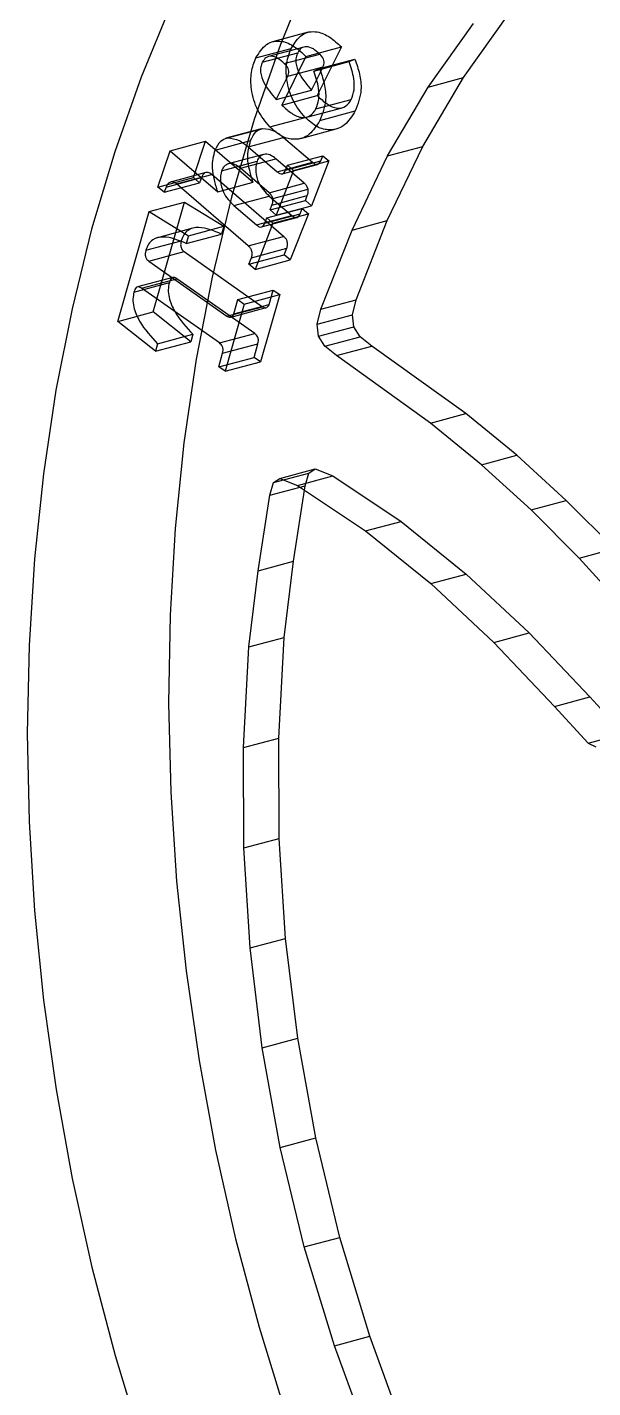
# Model space of a CAD drawing. Header units: inches. Extents: x 0 to 16.3, y 0 to 11.5.
# Drawn here: x 11.155 to 11.701, y 5.904 to 7.219 of the extents above; entities that cross this region are included whole.
import ezdxf

# ---------------------------------------------------------------- set-up
doc = ezdxf.new("R2010")
doc.units = ezdxf.units.IN
doc.header["$MEASUREMENT"] = 0

msp = doc.modelspace()

# ---------------------------------------------------------------- linework, layer by layer
at = {"color": 7, "linetype": 'Continuous', "lineweight": 25}
for p, q in [((11.542, 7.1611), (11.5859, 7.2225)), ((11.5761, 7.1703), (11.62, 7.2317)), ((11.426, 7.2141), (11.3918, 7.2049)), ((11.3757, 7.1892), (11.4098, 7.1984)), ((11.422, 7.1997), (11.3879, 7.1905)), ((11.424, 7.1907), (11.4582, 7.1999)), ((11.4582, 7.1999), (11.4349, 7.1528)), ((11.3818, 7.185), (11.416, 7.1942)), ((11.424, 7.1907), (11.4007, 7.1436)), ((11.4031, 7.1837), (11.4373, 7.1928)), ((11.4317, 7.1765), (11.4658, 7.1857)), ((11.437, 7.179), (11.4711, 7.1881)), ((11.4658, 7.1857), (11.4711, 7.1881)), ((11.3953, 7.1491), (11.4064, 7.1715)), ((11.4064, 7.1715), (11.4406, 7.1807)), ((11.4295, 7.1582), (11.4406, 7.1807)), ((11.4317, 7.1765), (11.437, 7.179)), ((11.5371, 7.1036), (11.5761, 7.1703)), ((11.542, 7.1611), (11.5761, 7.1703)), ((11.3953, 7.1491), (11.4295, 7.1582)), ((11.5029, 7.0944), (11.542, 7.1611)), ((11.4007, 7.1436), (11.4349, 7.1528)), ((11.4337, 7.1399), (11.4678, 7.1491)), ((11.3891, 7.1225), (11.4233, 7.1316)), ((11.4249, 7.132), (11.4591, 7.1411)), ((11.4375, 7.1288), (11.4716, 7.138)), ((11.3807, 7.1207), (11.3465, 7.1115)), ((11.3481, 7.1119), (11.3822, 7.121)), ((11.419, 7.1113), (11.4532, 7.1205)), ((11.2928, 7.0994), (11.327, 7.1086)), ((11.3152, 7.0735), (11.327, 7.1086)), ((11.327, 7.1086), (11.3729, 7.069)), ((11.3363, 7.1001), (11.3705, 7.1093)), ((11.3681, 7.1033), (11.4022, 7.1124)), ((11.3681, 7.1033), (11.3961, 7.0791)), ((11.4022, 7.1124), (11.4303, 7.0883)), ((11.5026, 7.0319), (11.5371, 7.1036)), ((11.5029, 7.0944), (11.5371, 7.1036)), ((11.281, 7.0643), (11.2928, 7.0994)), ((11.2928, 7.0994), (11.3388, 7.0599)), ((11.3831, 7.0959), (11.3489, 7.0867)), ((11.3607, 7.0826), (11.3949, 7.0918)), ((11.4224, 7.0681), (11.3949, 7.0918)), ((11.4061, 7.0856), (11.4403, 7.0947)), ((11.4384, 7.0897), (11.4403, 7.0947)), ((11.4403, 7.0947), (11.4462, 7.0897)), ((11.4685, 7.0227), (11.5029, 7.0944)), ((11.3274, 7.0784), (11.2932, 7.0692)), ((11.3425, 7.0802), (11.3767, 7.0894)), ((11.3883, 7.0589), (11.3607, 7.0826)), ((11.412, 7.0805), (11.3951, 7.0372)), ((11.3961, 7.0791), (11.4303, 7.0883)), ((11.4011, 7.0771), (11.4353, 7.0863)), ((11.4042, 7.0806), (11.4384, 7.0897)), ((11.4042, 7.0806), (11.4061, 7.0856)), ((11.4061, 7.0856), (11.412, 7.0805)), ((11.412, 7.0805), (11.4462, 7.0897)), ((11.4462, 7.0897), (11.4293, 7.0463)), ((11.281, 7.0643), (11.3152, 7.0735)), ((11.2869, 7.0593), (11.281, 7.0643)), ((11.2869, 7.0593), (11.3211, 7.0684)), ((11.2889, 7.0644), (11.2869, 7.0593)), ((11.2889, 7.0644), (11.3231, 7.0736)), ((11.2988, 7.0674), (11.3329, 7.0766)), ((11.3683, 7.0076), (11.2988, 7.0674)), ((11.3211, 7.0684), (11.3152, 7.0735)), ((11.3231, 7.0736), (11.3211, 7.0684)), ((11.4024, 7.0167), (11.3329, 7.0766)), ((11.3388, 7.0599), (11.3729, 7.069)), ((11.3883, 7.0589), (11.4224, 7.0681)), ((11.3542, 7.0466), (11.3884, 7.0557)), ((11.3884, 7.0557), (11.4103, 7.0369)), ((11.3893, 7.0422), (11.4234, 7.0514)), ((11.3911, 7.0469), (11.4252, 7.0561)), ((11.392, 7.0533), (11.4261, 7.0624)), ((11.4234, 7.0514), (11.4252, 7.0561)), ((11.4293, 7.0463), (11.4234, 7.0514)), ((11.2422, 6.9344), (11.2725, 7.0407)), ((11.2725, 7.0407), (11.3066, 7.0499)), ((11.2725, 7.0407), (11.3104, 7.0172)), ((11.2763, 6.9436), (11.3066, 7.0499)), ((11.3066, 7.0499), (11.3446, 7.0264)), ((11.3542, 7.0466), (11.3761, 7.0277)), ((11.3842, 7.0293), (11.4184, 7.0384)), ((11.3862, 7.0345), (11.4204, 7.0436)), ((11.3893, 7.0422), (11.3911, 7.0469)), ((11.3951, 7.0372), (11.3893, 7.0422)), ((11.3921, 7.0294), (11.4263, 7.0386)), ((11.3951, 7.0372), (11.4293, 7.0463)), ((11.4263, 7.0386), (11.4089, 6.9939)), ((11.4184, 7.0384), (11.4204, 7.0436)), ((11.4204, 7.0436), (11.4263, 7.0386)), ((11.3145, 7.0246), (11.2804, 7.0154)), ((11.3104, 7.0172), (11.3446, 7.0264)), ((11.3446, 7.0264), (11.3424, 7.0189)), ((11.3921, 7.0294), (11.3748, 6.9848)), ((11.3761, 7.0277), (11.4103, 7.0369)), ((11.3811, 7.0258), (11.4153, 7.0349)), ((11.3842, 7.0293), (11.3862, 7.0345)), ((11.3862, 7.0345), (11.3921, 7.0294)), ((11.4685, 7.0227), (11.5026, 7.0319)), ((11.4725, 6.9555), (11.5026, 7.0319)), ((11.2694, 7.0033), (11.3035, 7.0124)), ((11.3083, 7.0098), (11.3424, 7.0189)), ((11.3104, 7.0172), (11.3083, 7.0098)), ((11.3683, 7.0076), (11.4024, 7.0167)), ((11.4384, 6.9464), (11.4685, 7.0227)), ((11.2721, 6.9928), (11.3062, 7.002)), ((11.3062, 7.002), (11.3819, 6.9487)), ((11.3689, 6.9899), (11.403, 6.999)), ((11.3713, 6.9961), (11.4055, 7.0052)), ((11.403, 6.999), (11.4055, 7.0052)), ((11.4089, 6.9939), (11.403, 6.999)), ((11.2721, 6.9928), (11.3477, 6.9396)), ((11.3689, 6.9899), (11.3713, 6.9961)), ((11.3748, 6.9848), (11.3689, 6.9899)), ((11.3748, 6.9848), (11.4089, 6.9939)), ((11.2578, 6.9629), (11.292, 6.9721)), ((11.2954, 6.977), (11.2612, 6.9678)), ((11.2651, 6.9666), (11.2992, 6.9758)), ((11.3745, 6.9228), (11.2992, 6.9758)), ((11.3404, 6.9137), (11.2651, 6.9666)), ((11.3583, 6.9556), (11.3924, 6.9647)), ((11.3644, 6.9513), (11.3986, 6.9604)), ((11.3986, 6.9604), (11.3801, 6.8954)), ((11.3885, 6.9509), (11.3924, 6.9647)), ((11.3924, 6.9647), (11.3986, 6.9604)), ((11.3644, 6.9513), (11.3459, 6.8863)), ((11.3477, 6.9396), (11.3819, 6.9487)), ((11.3516, 6.9386), (11.3857, 6.9478)), ((11.3543, 6.9418), (11.3583, 6.9556)), ((11.3543, 6.9418), (11.3885, 6.9509)), ((11.3583, 6.9556), (11.3644, 6.9513)), ((11.4348, 6.9318), (11.4384, 6.9464)), ((11.4384, 6.9464), (11.4725, 6.9555)), ((11.469, 6.9409), (11.4725, 6.9555)), ((11.2422, 6.9344), (11.2763, 6.9436)), ((11.2786, 6.9056), (11.2422, 6.9344)), ((11.3127, 6.9148), (11.2763, 6.9436)), ((11.4348, 6.9318), (11.469, 6.9409)), ((11.4702, 6.9293), (11.469, 6.9409)), ((11.2807, 6.9129), (11.3148, 6.922)), ((11.3148, 6.922), (11.3127, 6.9148)), ((11.3404, 6.9137), (11.3745, 6.9228)), ((11.4361, 6.9202), (11.4348, 6.9318)), ((11.4361, 6.9202), (11.4702, 6.9293)), ((11.4423, 6.9104), (11.4361, 6.9202)), ((11.4423, 6.9104), (11.4764, 6.9196)), ((11.4764, 6.9196), (11.4702, 6.9293)), ((11.4877, 6.9107), (11.4764, 6.9196)), ((11.2786, 6.9056), (11.3127, 6.9148)), ((11.2807, 6.9129), (11.2786, 6.9056)), ((11.3435, 6.9037), (11.3776, 6.9129)), ((11.3739, 6.8997), (11.3776, 6.9129)), ((11.4535, 6.9015), (11.4423, 6.9104)), ((11.4535, 6.9015), (11.4877, 6.9107)), ((11.5784, 6.8453), (11.4877, 6.9107)), ((11.3397, 6.8906), (11.3435, 6.9037)), ((11.3397, 6.8906), (11.3739, 6.8997)), ((11.3459, 6.8863), (11.3801, 6.8954)), ((11.3801, 6.8954), (11.3739, 6.8997)), ((11.5443, 6.8362), (11.4535, 6.9015)), ((11.3459, 6.8863), (11.3397, 6.8906)), ((11.5443, 6.8362), (11.5784, 6.8453)), ((11.6278, 6.8051), (11.5784, 6.8453)), ((11.5936, 6.7959), (11.5443, 6.8362)), ((11.5936, 6.7959), (11.6278, 6.8051)), ((11.6756, 6.7615), (11.6278, 6.8051)), ((11.3927, 6.7787), (11.4268, 6.7878)), ((11.3987, 6.7827), (11.4329, 6.7918)), ((11.4231, 6.7756), (11.4268, 6.7878)), ((11.4268, 6.7878), (11.4329, 6.7918)), ((11.4329, 6.7918), (11.4501, 6.7851)), ((11.6415, 6.7524), (11.5936, 6.7959)), ((11.389, 6.7664), (11.3927, 6.7787)), ((11.389, 6.7664), (11.4231, 6.7756)), ((11.3927, 6.7787), (11.3987, 6.7827)), ((11.3987, 6.7827), (11.4159, 6.7759)), ((11.4119, 6.7026), (11.4231, 6.7756)), ((11.4159, 6.7759), (11.4501, 6.7851)), ((11.4159, 6.7759), (11.4817, 6.732)), ((11.4501, 6.7851), (11.5159, 6.7412)), ((11.3778, 6.6935), (11.389, 6.7664)), ((11.6415, 6.7524), (11.6756, 6.7615)), ((11.7221, 6.7148), (11.6756, 6.7615)), ((11.6879, 6.7057), (11.6415, 6.7524)), ((11.4817, 6.732), (11.5159, 6.7412)), ((11.5159, 6.7412), (11.5789, 6.6902)), ((11.4817, 6.732), (11.5448, 6.6811)), ((11.6879, 6.7057), (11.7221, 6.7148)), ((11.3778, 6.6935), (11.4119, 6.7026)), ((11.4028, 6.6289), (11.4119, 6.7026)), ((11.733, 6.656), (11.6879, 6.7057)), ((11.3687, 6.6198), (11.3778, 6.6935)), ((11.5448, 6.6811), (11.5789, 6.6902)), ((11.5789, 6.6902), (11.6396, 6.6333)), ((11.5448, 6.6811), (11.6054, 6.6241)), ((11.6054, 6.6241), (11.6396, 6.6333)), ((11.6396, 6.6333), (11.6983, 6.5714)), ((11.3636, 6.5226), (11.3687, 6.6198)), ((11.3687, 6.6198), (11.4028, 6.6289)), ((11.3977, 6.5317), (11.4028, 6.6289)), ((11.6054, 6.6241), (11.6642, 6.5622)), ((11.6642, 6.5622), (11.6983, 6.5714)), ((11.6983, 6.5714), (11.7308, 6.5359)), ((11.6642, 6.5622), (11.6967, 6.5267)), ((11.3636, 6.5226), (11.3977, 6.5317)), ((11.3982, 6.4347), (11.3977, 6.5317)), ((11.6967, 6.5267), (11.7308, 6.5359)), ((11.6967, 6.5267), (11.704, 6.5233)), ((11.3641, 6.4256), (11.3636, 6.5226)), ((11.3641, 6.4256), (11.3982, 6.4347)), ((11.4043, 6.3379), (11.3982, 6.4347)), ((11.3701, 6.3288), (11.3641, 6.4256)), ((11.3701, 6.3288), (11.4043, 6.3379)), ((11.3818, 6.2322), (11.3701, 6.3288)), ((11.416, 6.2414), (11.4043, 6.3379)), ((11.3818, 6.2322), (11.416, 6.2414)), ((11.4334, 6.1451), (11.416, 6.2414)), ((11.3992, 6.1359), (11.3818, 6.2322)), ((11.3992, 6.1359), (11.4334, 6.1451)), ((11.4566, 6.049), (11.4334, 6.1451)), ((11.4224, 6.0399), (11.3992, 6.1359)), ((11.4224, 6.0399), (11.4566, 6.049)), ((11.4515, 5.9442), (11.4224, 6.0399)), ((11.4856, 5.9533), (11.4566, 6.049)), ((11.4515, 5.9442), (11.4856, 5.9533)), ((11.5205, 5.8579), (11.4856, 5.9533)), ((11.4864, 5.8488), (11.4515, 5.9442))]:
    msp.add_line(p, q, dxfattribs=at)
at = {"color": 7, "linetype": 'Continuous', "lineweight": 25, "flags": 128}
for points in [[(11.4279, 7.2722), (11.3994, 7.2023), (11.3741, 7.1298), (11.352, 7.0547), (11.3333, 6.9774), (11.3179, 6.8981), (11.306, 6.817), (11.2976, 6.7343), (11.2927, 6.6504), (11.2913, 6.5654), (11.2934, 6.4795), (11.299, 6.3932), (11.3081, 6.3065), (11.3207, 6.2199), (11.3367, 6.1334), (11.356, 6.0475), (11.3787, 5.9623), (11.4047, 5.8781)], [(11.2933, 7.2401), (11.2647, 7.1706), (11.2392, 7.0984), (11.2169, 7.0238), (11.198, 6.9468), (11.1824, 6.8679), (11.1703, 6.7871), (11.1616, 6.7048), (11.1564, 6.6212), (11.1547, 6.5365), (11.1564, 6.4509), (11.1617, 6.3648), (11.1704, 6.2784), (11.1826, 6.192), (11.1982, 6.1058), (11.2172, 6.02), (11.2395, 5.9349), (11.265, 5.8508)]]:
    msp.add_lwpolyline(points, dxfattribs=at)
at = {"color": 7, "linetype": 'Continuous', "lineweight": 25}
for points, knots in [([(11.4098, 7.1984), (11.4129, 7.2034), (11.419, 7.2133), (11.4338, 7.216), (11.4472, 7.2099), (11.4545, 7.2032), (11.4582, 7.1999)], [0, 0, 0, 0, 0.279861, 0.558241, 0.778721, 1, 1, 1, 1]), ([(11.3757, 7.1892), (11.3787, 7.1942), (11.3849, 7.2042), (11.3996, 7.2069), (11.4131, 7.2008), (11.4204, 7.1941), (11.424, 7.1907)], [0, 0, 0, 0, 0.279861, 0.5582407, 0.7787214, 1, 1, 1, 1]), ([(11.4233, 7.1316), (11.419, 7.1367), (11.4106, 7.1469), (11.405, 7.1667), (11.4045, 7.1848), (11.4081, 7.1939), (11.4098, 7.1984)], [0, 0, 0, 0, 0.2798992, 0.5594739, 0.7796731, 1, 1, 1, 1]), ([(11.4373, 7.1928), (11.4353, 7.1947), (11.4313, 7.1984), (11.4249, 7.2006), (11.4192, 7.1991), (11.417, 7.1958), (11.416, 7.1942)], [0, 0, 0, 0, 0.280861, 0.560114, 0.780089, 1, 1, 1, 1]), ([(11.3891, 7.1225), (11.3849, 7.1276), (11.3764, 7.1378), (11.3708, 7.1575), (11.3704, 7.1757), (11.3739, 7.1847), (11.3757, 7.1892)], [0, 0, 0, 0, 0.279899, 0.559474, 0.779673, 1, 1, 1, 1]), ([(11.3818, 7.185), (11.3812, 7.1836), (11.3801, 7.1807), (11.3799, 7.1737), (11.3844, 7.1615), (11.391, 7.1541), (11.3953, 7.1491)], [0, 0, 0, 0, 0.125391, 0.250487, 0.499302, 1, 1, 1, 1]), ([(11.4031, 7.1837), (11.4011, 7.1855), (11.3971, 7.1892), (11.3907, 7.1914), (11.385, 7.19), (11.3829, 7.1867), (11.3818, 7.185)], [0, 0, 0, 0, 0.280861, 0.560114, 0.780089, 1, 1, 1, 1]), ([(11.4064, 7.1715), (11.4067, 7.1722), (11.4073, 7.1737), (11.4077, 7.1763), (11.4065, 7.1802), (11.4045, 7.1822), (11.4031, 7.1837)], [0, 0, 0, 0, 0.187611, 0.374237, 0.560116, 1, 1, 1, 1]), ([(11.416, 7.1942), (11.4154, 7.1927), (11.4142, 7.1899), (11.4141, 7.1828), (11.4186, 7.1706), (11.4251, 7.1632), (11.4295, 7.1582)], [0, 0, 0, 0, 0.125391, 0.250487, 0.499302, 1, 1, 1, 1]), ([(11.4406, 7.1807), (11.4409, 7.1814), (11.4415, 7.1828), (11.4418, 7.1854), (11.4406, 7.1894), (11.4387, 7.1914), (11.4373, 7.1928)], [0, 0, 0, 0, 0.1876106, 0.3742367, 0.5601156, 1, 1, 1, 1]), ([(11.4678, 7.1491), (11.4689, 7.1521), (11.4711, 7.1581), (11.4705, 7.1712), (11.4676, 7.1802), (11.4658, 7.1857)], [0, 0, 0, 0, 0.279576, 0.559398, 1, 1, 1, 1]), ([(11.4711, 7.1881), (11.4729, 7.1834), (11.4763, 7.1738), (11.4783, 7.1553), (11.4742, 7.1445), (11.4716, 7.138)], [0, 0, 0, 0, 0.281151, 0.561323, 1, 1, 1, 1]), ([(11.4337, 7.1399), (11.4348, 7.1429), (11.437, 7.1489), (11.4364, 7.1621), (11.4335, 7.171), (11.4317, 7.1765)], [0, 0, 0, 0, 0.279576, 0.559398, 1, 1, 1, 1]), ([(11.437, 7.179), (11.4387, 7.1742), (11.4422, 7.1646), (11.4442, 7.1461), (11.44, 7.1354), (11.4375, 7.1288)], [0, 0, 0, 0, 0.281151, 0.561323, 1, 1, 1, 1]), ([(11.4007, 7.1436), (11.4038, 7.1408), (11.41, 7.1351), (11.4198, 7.1307), (11.4287, 7.1324), (11.432, 7.1374), (11.4337, 7.1399)], [0, 0, 0, 0, 0.281343, 0.56101, 0.78056, 1, 1, 1, 1]), ([(11.4349, 7.1528), (11.438, 7.1499), (11.4441, 7.1442), (11.4539, 7.1398), (11.4628, 7.1415), (11.4662, 7.1466), (11.4678, 7.1491)], [0, 0, 0, 0, 0.281343, 0.56101, 0.78056, 1, 1, 1, 1]), ([(11.4716, 7.138), (11.4685, 7.1329), (11.4624, 7.1229), (11.4483, 7.1184), (11.4345, 7.1217), (11.427, 7.1283), (11.4233, 7.1316)], [0, 0, 0, 0, 0.280101, 0.559385, 0.779477, 1, 1, 1, 1]), ([(11.3705, 7.1093), (11.372, 7.1126), (11.3748, 7.1185), (11.38, 7.1203), (11.3822, 7.121)], [0, 0, 0, 0, 0.560343, 1, 1, 1, 1]), ([(11.3822, 7.121), (11.3861, 7.1206), (11.3931, 7.1199), (11.3994, 7.1147), (11.4022, 7.1124)], [0, 0, 0, 0, 0.5580563, 1, 1, 1, 1]), ([(11.4375, 7.1288), (11.4344, 7.1238), (11.4282, 7.1138), (11.4142, 7.1092), (11.4003, 7.1126), (11.3929, 7.1192), (11.3891, 7.1225)], [0, 0, 0, 0, 0.280101, 0.559385, 0.779477, 1, 1, 1, 1]), ([(11.3363, 7.1001), (11.3379, 7.1034), (11.3406, 7.1094), (11.3458, 7.1111), (11.3481, 7.1119)], [0, 0, 0, 0, 0.560343, 1, 1, 1, 1]), ([(11.3481, 7.1119), (11.352, 7.1115), (11.3589, 7.1107), (11.3653, 7.1056), (11.3681, 7.1033)], [0, 0, 0, 0, 0.558056, 1, 1, 1, 1]), ([(11.3729, 7.069), (11.3718, 7.0728), (11.3694, 7.0804), (11.3667, 7.0946), (11.3691, 7.1037), (11.3705, 7.1093)], [0, 0, 0, 0, 0.281315, 0.562078, 1, 1, 1, 1]), ([(11.3388, 7.0599), (11.3376, 7.0637), (11.3353, 7.0712), (11.3326, 7.0855), (11.3349, 7.0946), (11.3363, 7.1001)], [0, 0, 0, 0, 0.281315, 0.562078, 1, 1, 1, 1]), ([(11.3949, 7.0918), (11.393, 7.0932), (11.3893, 7.096), (11.3837, 7.0965), (11.3791, 7.0942), (11.3775, 7.091), (11.3767, 7.0894)], [0, 0, 0, 0, 0.280544, 0.559995, 0.779998, 1, 1, 1, 1]), ([(11.3329, 7.0766), (11.3318, 7.0773), (11.3297, 7.0789), (11.3265, 7.0784), (11.3243, 7.0764), (11.3235, 7.0745), (11.3231, 7.0736)], [0, 0, 0, 0, 0.279764, 0.558701, 0.779145, 1, 1, 1, 1]), ([(11.3425, 7.0802), (11.3418, 7.0769), (11.3404, 7.0702), (11.3445, 7.0566), (11.3505, 7.0504), (11.3542, 7.0466)], [0, 0, 0, 0, 0.279273, 0.560047, 1, 1, 1, 1]), ([(11.3607, 7.0826), (11.3589, 7.084), (11.3552, 7.0869), (11.3495, 7.0874), (11.3449, 7.085), (11.3433, 7.0818), (11.3425, 7.0802)], [0, 0, 0, 0, 0.2805442, 0.5599952, 0.7799977, 1, 1, 1, 1]), ([(11.3767, 7.0894), (11.3759, 7.086), (11.3745, 7.0793), (11.3786, 7.0658), (11.3847, 7.0595), (11.3884, 7.0557)], [0, 0, 0, 0, 0.279273, 0.560047, 1, 1, 1, 1]), ([(11.3961, 7.0791), (11.397, 7.0785), (11.3986, 7.0772), (11.4013, 7.0768), (11.4032, 7.0784), (11.4039, 7.0798), (11.4042, 7.0806)], [0, 0, 0, 0, 0.281021, 0.559172, 0.77912, 1, 1, 1, 1]), ([(11.4303, 7.0883), (11.4311, 7.0876), (11.4328, 7.0863), (11.4354, 7.086), (11.4373, 7.0875), (11.438, 7.089), (11.4384, 7.0897)], [0, 0, 0, 0, 0.281021, 0.559172, 0.77912, 1, 1, 1, 1]), ([(11.2988, 7.0674), (11.2977, 7.0682), (11.2956, 7.0697), (11.2924, 7.0692), (11.2902, 7.0672), (11.2893, 7.0653), (11.2889, 7.0644)], [0, 0, 0, 0, 0.279764, 0.558701, 0.779145, 1, 1, 1, 1]), ([(11.4261, 7.0624), (11.4256, 7.0637), (11.4247, 7.066), (11.4231, 7.0675), (11.4224, 7.0681)], [0, 0, 0, 0, 0.5581908, 1, 1, 1, 1]), ([(11.392, 7.0533), (11.3915, 7.0545), (11.3906, 7.0568), (11.389, 7.0583), (11.3883, 7.0589)], [0, 0, 0, 0, 0.558191, 1, 1, 1, 1]), ([(11.3911, 7.0469), (11.3915, 7.048), (11.3923, 7.0499), (11.392, 7.0522), (11.392, 7.0533)], [0, 0, 0, 0, 0.5622, 1, 1, 1, 1]), ([(11.4252, 7.0561), (11.4257, 7.0571), (11.4264, 7.0591), (11.4262, 7.0614), (11.4261, 7.0624)], [0, 0, 0, 0, 0.5622, 1, 1, 1, 1]), ([(11.4103, 7.0369), (11.4111, 7.0362), (11.4128, 7.0349), (11.4154, 7.0347), (11.4173, 7.0362), (11.418, 7.0377), (11.4184, 7.0384)], [0, 0, 0, 0, 0.2807158, 0.5591976, 0.7792884, 1, 1, 1, 1]), ([(11.3424, 7.0189), (11.3351, 7.022), (11.324, 7.0266), (11.3112, 7.0243), (11.3058, 7.0186), (11.3043, 7.0145), (11.3035, 7.0124)], [0, 0, 0, 0, 0.500334, 0.749574, 0.874774, 1, 1, 1, 1]), ([(11.3761, 7.0277), (11.377, 7.0271), (11.3786, 7.0258), (11.3813, 7.0255), (11.3832, 7.027), (11.3839, 7.0285), (11.3842, 7.0293)], [0, 0, 0, 0, 0.2807158, 0.5591976, 0.7792884, 1, 1, 1, 1]), ([(11.3083, 7.0098), (11.3009, 7.0129), (11.2898, 7.0175), (11.2771, 7.0151), (11.2716, 7.0095), (11.2701, 7.0053), (11.2694, 7.0033)], [0, 0, 0, 0, 0.500334, 0.7495745, 0.8747736, 1, 1, 1, 1]), ([(11.3035, 7.0124), (11.3033, 7.0114), (11.3028, 7.0094), (11.303, 7.0061), (11.3044, 7.0034), (11.3056, 7.0025), (11.3062, 7.002)], [0, 0, 0, 0, 0.281075, 0.55981, 0.779344, 1, 1, 1, 1]), ([(11.4055, 7.0052), (11.4058, 7.0063), (11.4065, 7.0084), (11.406, 7.0121), (11.4044, 7.0149), (11.4031, 7.0161), (11.4024, 7.0167)], [0, 0, 0, 0, 0.280391, 0.558763, 0.779051, 1, 1, 1, 1]), ([(11.2694, 7.0033), (11.2691, 7.0023), (11.2686, 7.0003), (11.2688, 6.997), (11.2702, 6.9943), (11.2715, 6.9933), (11.2721, 6.9928)], [0, 0, 0, 0, 0.281075, 0.55981, 0.779344, 1, 1, 1, 1]), ([(11.3713, 6.9961), (11.3717, 6.9971), (11.3723, 6.9993), (11.3718, 7.0029), (11.3702, 7.0058), (11.3689, 7.007), (11.3683, 7.0076)], [0, 0, 0, 0, 0.2803905, 0.5587629, 0.7790514, 1, 1, 1, 1]), ([(11.292, 6.9721), (11.2915, 6.9698), (11.2906, 6.9653), (11.2918, 6.9552), (11.2991, 6.9388), (11.3085, 6.9287), (11.3148, 6.922)], [0, 0, 0, 0, 0.125149, 0.250228, 0.499593, 1, 1, 1, 1]), ([(11.2992, 6.9758), (11.2984, 6.9763), (11.2966, 6.9774), (11.2934, 6.9764), (11.2925, 6.9737), (11.292, 6.9721)], [0, 0, 0, 0, 0.281698, 0.559517, 1, 1, 1, 1]), ([(11.2578, 6.9629), (11.2574, 6.9607), (11.2564, 6.9561), (11.2577, 6.946), (11.265, 6.9297), (11.2744, 6.9196), (11.2807, 6.9129)], [0, 0, 0, 0, 0.125149, 0.250228, 0.499593, 1, 1, 1, 1]), ([(11.2651, 6.9666), (11.2642, 6.9672), (11.2625, 6.9683), (11.2593, 6.9673), (11.2584, 6.9646), (11.2578, 6.9629)], [0, 0, 0, 0, 0.281698, 0.559517, 1, 1, 1, 1]), ([(11.3819, 6.9487), (11.3826, 6.9483), (11.3841, 6.9474), (11.3862, 6.9478), (11.3877, 6.949), (11.3882, 6.9503), (11.3885, 6.9509)], [0, 0, 0, 0, 0.28007, 0.559527, 0.779833, 1, 1, 1, 1]), ([(11.3477, 6.9396), (11.3485, 6.9391), (11.3499, 6.9383), (11.352, 6.9386), (11.3536, 6.9398), (11.3541, 6.9411), (11.3543, 6.9418)], [0, 0, 0, 0, 0.28007, 0.559527, 0.779833, 1, 1, 1, 1]), ([(11.3776, 6.9129), (11.3779, 6.9139), (11.3783, 6.9158), (11.3776, 6.919), (11.3763, 6.9214), (11.3751, 6.9224), (11.3745, 6.9228)], [0, 0, 0, 0, 0.280313, 0.559457, 0.779539, 1, 1, 1, 1]), ([(11.3435, 6.9037), (11.3437, 6.9047), (11.3442, 6.9067), (11.3435, 6.9098), (11.3421, 6.9123), (11.3409, 6.9132), (11.3404, 6.9137)], [0, 0, 0, 0, 0.280313, 0.559457, 0.779539, 1, 1, 1, 1])]:
    msp.add_open_spline(points, degree=3, knots=knots, dxfattribs=at)

doc.saveas('drawing.dxf')
